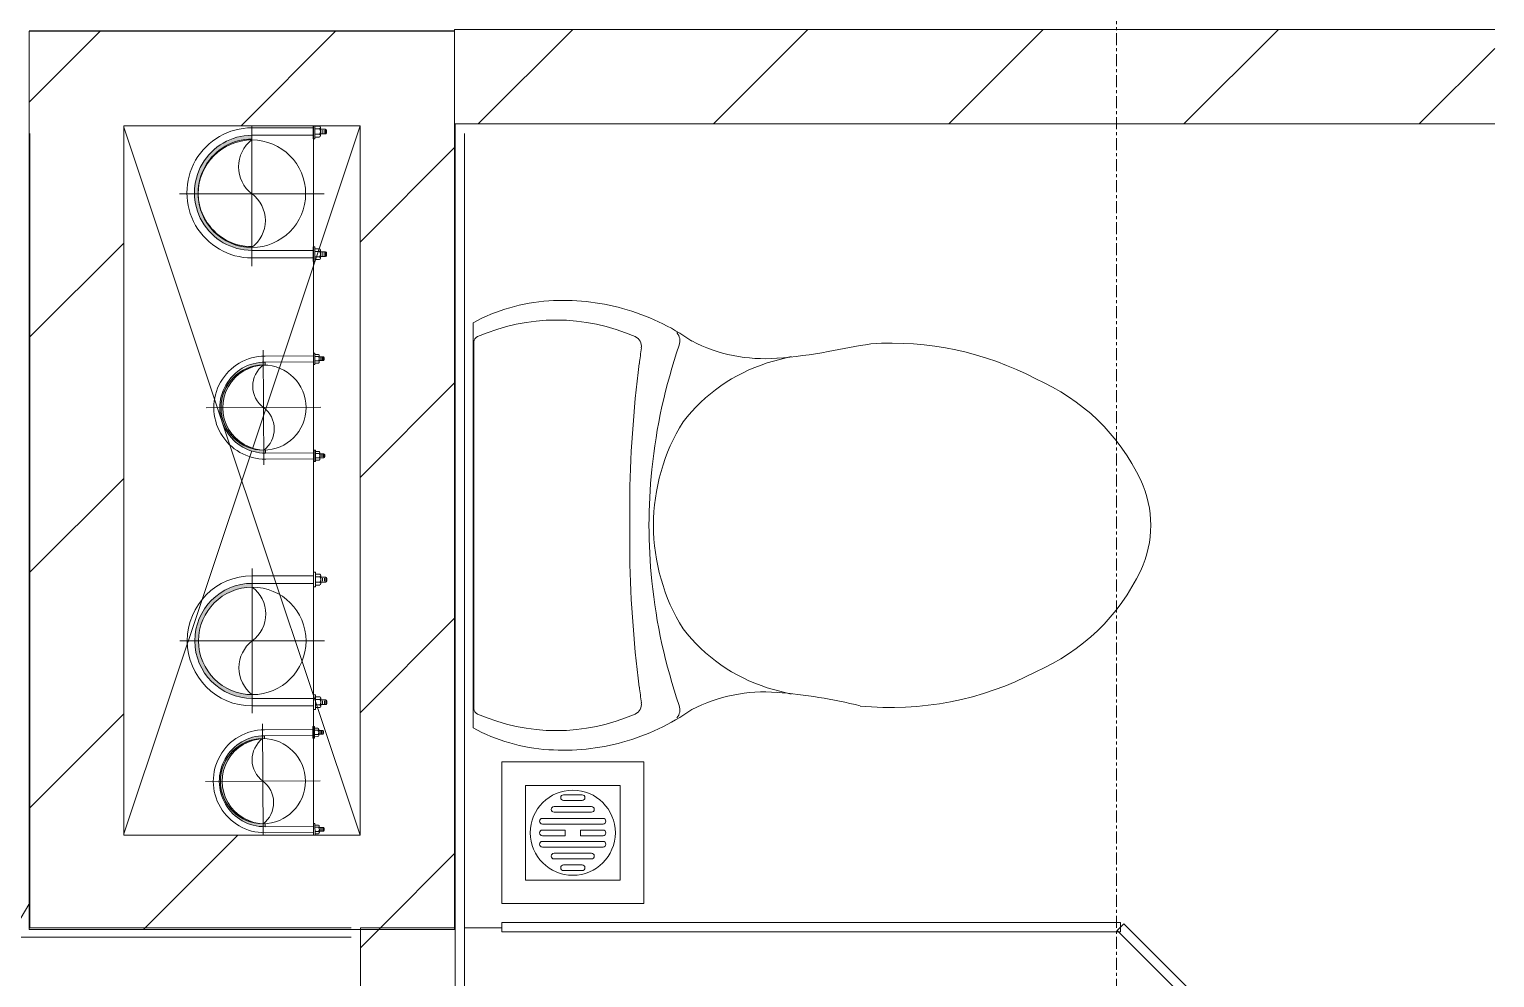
# Model space of a CAD drawing. Header units: millimetres. Extents: x 5359 to 218750, y -16347 to 109893.
# Drawn here: x 113802 to 115353, y 65834 to 66837 of the extents above; entities that cross this region are included whole.
import ezdxf

# ---------------------------------------------------------------- set-up
doc = ezdxf.new("R2010")
doc.units = ezdxf.units.MM
doc.linetypes.add('Grid Line', pattern=[22.225, 12.7, -3.175, 3.175, -3.175])
doc.linetypes.add('IMPORT-CENTER _3_', pattern=[10.16, 6.35, -1.27, 1.27, -1.27])
for name, color, linetype, lineweight in [('0-1', 7, 'Continuous', 5), ('0-2', 9, 'Continuous', 9), ('A-FLOR-1', 9, 'Continuous', 9), ('A-GLAZ-CURT-1', 9, 'Continuous', 9), ('A-WALL-1', 53, 'Continuous', 18), ('A-WALL-2', 9, 'Continuous', 9), ('A-WALL-3', 113, 'Continuous', 18), ('A-WALL-PATT-1', 10, 'Continuous', 9), ('A-WALL-PATT-3', 111, 'Continuous', 9), ('G-IMPT', 8, 'Continuous', 9), ('G-IMPT-1', 8, 'IMPORT-CENTER _3_', 9), ('I-WALL-1', 53, 'Continuous', 18), ('M-EQPM', 50, 'Continuous', 9), ('M-EQPM-1', 9, 'Continuous', 9), ('P-SANR-FIXT-1', 9, 'Continuous', 9), ('S-GRID-1', 1, 'Grid Line', 9)]:
    doc.layers.add(name, color=color, linetype=linetype, lineweight=lineweight)
pattern_1 = [(45, (0, 0), (-124.4508, 124.4508), [])]
pattern_2 = [(0, (0, 0), (894.08, 223.52), [73.762, -596.798, 73.762, -596.798, -3576.32]), (0, (0, 0), (894.08, 223.52), [-1341.12, 73.762, -1267.358, 73.762, -596.798, -1564.64]), (0, (0, 0), (894.08, 223.52), [-3352.8, 73.762, -373.278, 73.762, -1043.838]), (120, (335.28, 111.76), (-640.614, 662.536), [73.762, -596.798, 73.762, -4173.118]), (120, (335.28, 111.76), (-640.614, 662.536), [-744.322, -596.798, 73.762, -1267.358, -2235.2]), (120, (335.28, 111.76), (-640.614, 662.536), [-2682.24, 73.762, -596.798, 73.762, -1490.878]), (120, (335.28, 111.76), (-640.614, 662.536), [-3426.562, -373.278, 73.762, -1043.838]), (240, (447.04, 558.8), (-253.466, -886.056), [73.762, -596.798, 73.762, -4173.118]), (240, (447.04, 558.8), (-253.466, -886.056), [-744.322, -596.798, 73.762, -1267.358, -2235.2]), (240, (447.04, 558.8), (-253.466, -886.056), [-2682.24, 73.762, -596.798, 73.762, -1490.878]), (240, (447.04, 558.8), (-253.466, -886.056), [-3426.562, -373.278, 73.762, -1043.838])]

# ---------------------------------------------------------------- blocks, each defined once
blk = doc.blocks.new('NCV_TKTC_KET CAU_rvt-1-TKCS_MB ĐỊNH VỊ CỔNG-HÀNG RÀO')
at = {"layer": 'A-FLOR-1'}
blk.add_line((113802.1, 66835.3), (114252.1, 66835.3), dxfattribs=at)
blk = doc.blocks.new('TOILET - TOILET-348229-TKCS_MB ĐỊNH VỊ CỔNG-HÀNG RÀO')
at = {"layer": 'P-SANR-FIXT-1'}
for p, q in [((214.2, -19.1), (-214.2, -19.1)), ((194, -19.9), (-194, -19.9)), ((-171.7, -330.3), (-178.6, -355.5)), ((171.7, -330.3), (178.6, -355.5))]:
    blk.add_line(p, q, dxfattribs=at)
for centre, radius, start, end in [((-46.1, -111.1), 191.6, 151.2809, 176.4513), ((-9.8, -107.2), 207.3, 156.2862, 203.7138), ((-193.7, -26.4), 6.48, 92.3168, 156.2862), ((193.7, -26.4), 6.48, 23.7138, 87.6832), ((9.8, -107.2), 207.3, 336.2862, 23.7138), ((46.1, -111.1), 191.6, 3.5487, 28.7191), ((1.9, -114.1), 239.7, 176.4513, 195.2961), ((-1.9, -114.1), 239.7, 344.7039, 3.5487), ((-4, -115.7), 233.6, 195.2961, 215.2147), ((-14.3, -1400.4), 1215.6, 90.3974, 97.407), ((0, -3462.8), 3278, 89.6026, 90.3974), ((14.3, -1400.4), 1215.6, 82.593, 89.6026), ((4, -115.7), 233.6, 324.7853, 344.7039), ((-189.1, -185.5), 11.7, 205.4105, 277.5788), ((178.9, -2951.3), 2778.4, 97.2351, 97.5788), ((-178.9, -2951.3), 2778.4, 82.4212, 82.7649), ((189.1, -185.5), 11.7, 262.4212, 334.5895), ((0.6, -792.1), 586.9, 95.8322, 108.9927), ((0, -416), 206.1, 90, 122.0732), ((0, -786.7), 581.5, 84.1678, 95.8322), ((0, -416), 206.1, 57.9268, 90), ((-0.6, -792.1), 586.9, 71.0073, 84.1678), ((-195, -224.1), 13.8, 230.6724, 288.9927), ((-0.4, -384), 179.5, 127.4036, 162.5964), ((0.4, -384), 179.5, 17.4036, 52.5964), ((195, -224.1), 13.8, 251.0073, 309.3276), ((-343.5, -327.4), 167.3, 355.4559, 27.38), ((343.5, -327.4), 167.3, 152.62, 184.5441), ((-719.2, -297.5), 544.3, 346.0536, 355.4559), ((719.2, -297.5), 544.3, 184.5441, 190.2879), ((-1948.3, -805.1), 2171.2, 9.681, 10.8949), ((137.1, -461.2), 329.8, 174.3487, 207.6878), ((-137.1, -461.2), 329.8, 332.3122, 3.6835), ((45.1, -528.6), 217.6, 203.2216, 244.7718), ((-45.1, -528.6), 217.6, 295.2282, 336.7784), ((0, -624.4), 111.7, 244.7718, 295.2282)]:
    blk.add_arc(centre, radius, start, end, dxfattribs=at)
blk = doc.blocks.new('THU NUOC - THU NUOC-V24-TKCS_MB ĐỊNH VỊ CỔNG-HÀNG RÀO')
at = {"layer": 'M-EQPM-1'}
for p, q in [((-66.3, 70.6), (-66.3, -79.4)), ((83.7, 70.6), (-66.3, 70.6)), ((83.7, -79.4), (83.7, 70.6)), ((58.7, 45.6), (-41.3, 45.6)), ((-41.3, 45.6), (-41.3, -54.4)), ((-1.1, 35.6), (18.5, 35.6)), ((58.7, -54.4), (58.7, 45.6)), ((-11, 23.3), (28.5, 23.3)), ((28.5, 17.3), (-11, 17.3)), ((18.5, 29.6), (-1.1, 29.6)), ((-23.3, 10.8), (40.9, 10.8)), ((40.9, 4.8), (-23.3, 4.8)), ((-23.3, -1.2), (0.7, -1.2)), ((0.7, -7.2), (-23.3, -7.2)), ((-23.3, -13.6), (40.9, -13.6)), ((0.7, -1.2), (0.7, -7.2)), ((16.7, -1.2), (40.9, -1.2)), ((16.7, -7.2), (16.7, -1.2)), ((40.9, -7.2), (16.7, -7.2)), ((40.9, -19.6), (-23.3, -19.6)), ((-11, -26.1), (28.5, -26.1)), ((28.5, -32.1), (-11, -32.1)), ((-1.1, -38.5), (18.5, -38.5)), ((18.5, -44.5), (-1.1, -44.5)), ((-41.3, -54.4), (58.7, -54.4)), ((-66.3, -79.4), (83.7, -79.4))]:
    blk.add_line(p, q, dxfattribs=at)
for centre, radius, start, end in [((8.7, -4.4), 45, 0, 180), ((8.7, -4.4), 45, 0, 180), ((-1.1, 32.6), 3, 90, 270), ((18.5, 32.6), 3, 270, 90), ((-11, 20.3), 3, 90, 270), ((28.5, 20.3), 3, 270, 90), ((-23.3, 7.8), 3, 90, 270), ((40.9, 7.8), 3, 270, 90), ((8.7, -4.4), 45, 180, 360), ((8.7, -4.4), 45, 180, 360), ((-23.3, -4.2), 3, 90, 270), ((-23.3, -16.6), 3, 90, 270), ((40.9, -4.2), 3, 270, 90), ((40.9, -16.6), 3, 270, 90), ((-11, -29.1), 3, 90, 270), ((28.5, -29.1), 3, 270, 90), ((-1.1, -41.5), 3, 90, 270), ((18.5, -41.5), 3, 270, 90)]:
    blk.add_arc(centre, radius, start, end, dxfattribs=at)
blk = doc.blocks.new('System Panel - Glazed-579379-TKCS_MB ĐỊNH VỊ CỔNG-HÀNG RÀO')
at = {"layer": 'A-GLAZ-CURT-1'}
for p, q in [((350.6, 5), (-350.6, 5)), ((-350.6, 5), (-350.6, -5)), ((350.6, -5), (350.6, 5)), ((-350.6, -5), (350.6, -5))]:
    blk.add_line(p, q, dxfattribs=at)
blk = doc.blocks.new('System Panel - Glazed-840300-TKCS_MB ĐỊNH VỊ CỔNG-HÀNG RÀO')
at = {"layer": 'A-GLAZ-CURT-1'}
for p, q in [((327.4, 5), (-327.4, 5)), ((-327.4, 5), (-327.4, -5)), ((327.4, -5), (327.4, 5)), ((-327.4, -5), (327.4, -5))]:
    blk.add_line(p, q, dxfattribs=at)
blk = doc.blocks.new('NCV_TKTC_TANG 1_rvt-1-TKCS_MB ĐỊNH VỊ CỔNG-HÀNG RÀO')
at = {"layer": 'A-WALL-PATT-1'}
h = blk.add_hatch(dxfattribs=at)
h.set_pattern_fill('FP_2', color=256, style=0, pattern_type=2)
h.set_pattern_definition(pattern_1)
h.paths.add_polyline_path([(116152.6, 66736.9), (116252.6, 66736.9), (116252.6, 66836.9), (116152.6, 66836.9), (116152.6, 66786.9)])
h.paths.add_polyline_path([(115352.6, 66736.9), (115352.6, 66836.9), (114252.1, 66836.9), (114252.6, 66736.9), (114297.8, 66736.9)])
h = blk.add_hatch(dxfattribs=at)
h.set_pattern_fill('FP_4', color=256, style=0, pattern_type=2)
h.set_pattern_definition(pattern_2)
h.paths.add_polyline_path([(113802.6, 65886.9), (113802.1, 66726.9), (113792.6, 66726.9), (113792.6, 66511.7), (113802.1, 66510.8), (113802.1, 66113.9), (113792.6, 66113), (113792.6, 65886.9)])
h = blk.add_hatch(dxfattribs=at)
h.set_pattern_fill('FP_4', color=256, style=0, pattern_type=2)
h.set_pattern_definition(pattern_2)
h.paths.add_polyline_path([(114252.6, 64936.9), (114262.6, 64936.9), (114260.1, 65378.4), (114254.9, 65380.9), (114255, 65396.3), (114262.6, 65396.3), (114262.6, 66726.9), (114252.6, 66726.9), (114252.6, 65018.4)])
h = blk.add_hatch(dxfattribs=at)
h.set_pattern_fill('FP_2', color=256, style=0, pattern_type=2)
h.set_pattern_definition(pattern_1)
h.paths.add_polyline_path([(114252.6, 65036.9), (114252.6, 65886.9), (114152.6, 65886.9), (114152.6, 65036.9)])
at = {"layer": 'A-FLOR-1'}
for p, q in [((114252.6, 66736.9), (114252.6, 66726.9)), ((114262.6, 65886.9), (114302.1, 65886.9))]:
    blk.add_line(p, q, dxfattribs=at)
at = {"layer": 'A-WALL-1'}
for p, q in [((114252.1, 66836.9), (114252.1, 66736.9)), ((114252.1, 66736.9), (114252.6, 66736.9)), ((114152.6, 65886.9), (114152.6, 65036.9)), ((114252.6, 65886.9), (114152.6, 65886.9)), ((114252.6, 65036.9), (114252.6, 65886.9))]:
    blk.add_line(p, q, dxfattribs=at)
at = {"layer": 'A-WALL-2'}
for p, q in [((115352.6, 66836.9), (114252.1, 66836.9)), ((114252.6, 66736.9), (115352.6, 66736.9))]:
    blk.add_line(p, q, dxfattribs=at)
at = {"layer": 'I-WALL-1'}
for p, q in [((113802.6, 65886.9), (113802.6, 66726.9)), ((114252.6, 66726.9), (114252.6, 65036.9)), ((114262.6, 65396.3), (114262.6, 66726.9)), ((113792.6, 65876.9), (114142.6, 65876.9)), ((114142.6, 65886.9), (113802.6, 65886.9))]:
    blk.add_line(p, q, dxfattribs=at)
at = {"layer": 'A-GLAZ-CURT-1'}
for name, p, rotation in [('System Panel - Glazed-840300-TKCS_MB ĐỊNH VỊ CỔNG-HÀNG RÀO', (114629.4, 65887.4), 180), ('System Panel - Glazed-579379-TKCS_MB ĐỊNH VỊ CỔNG-HÀNG RÀO', (115204.7, 65639.5), 134.9999999999999)]:
    blk.add_blockref(name, p, dxfattribs=dict(at, rotation=rotation))
at = {"layer": 'M-EQPM-1', "rotation": 180}
blk.add_blockref('THU NUOC - THU NUOC-V24-TKCS_MB ĐỊNH VỊ CỔNG-HÀNG RÀO', (114385.9, 65982.9), dxfattribs=at)
at = {"layer": 'P-SANR-FIXT-1', "rotation": 89.99999999999868}
blk.add_blockref('TOILET - TOILET-348229-TKCS_MB ĐỊNH VỊ CỔNG-HÀNG RÀO', (114252.6, 66312.4), dxfattribs=at)
blk = doc.blocks.new('TKTC_XREF_251221_MB TANG 1 - TKTC_XREF_260130_MB TANG 1_dwg_CUM U_DN100-V202-TKCS_MB ĐỊNH VỊ CỔNG-HÀNG RÀO')
at = {"layer": 'G-IMPT'}
blk.add_hatch(color=256, dxfattribs=at).paths.add_polyline_path([(0, -61), (0, -57), (14.8, -55.1), (28.5, -49.4), (40.3, -40.3), (49.4, -28.5), (55.1, -14.8), (57, 0), (55.1, 14.8), (49.4, 28.5), (40.3, 40.3), (28.5, 49.4), (14.8, 55.1), (0, 57), (0, 61), (15.8, 58.9), (30.5, 52.8), (43.1, 43.1), (52.8, 30.5), (58.9, 15.8), (61, 0), (58.9, -15.8), (52.8, -30.5), (43.1, -43.1), (30.5, -52.8), (15.8, -58.9)])
for p, q in [((-79.1, 66.6), (-79.1, 63.4)), ((-76.6, 66.6), (-76.6, 63.4)), ((-74.6, 66.6), (-74.6, 63.4)), ((-72.7, 69.3), (-72.7, 60.7)), ((-66.9, 67.9), (-71.7, 67.9)), ((-66.9, 62.1), (-71.7, 62.1)), ((-65, 69), (0, 69)), ((-79.1, -63.4), (-79.1, -66.6)), ((-76.6, -63.4), (-76.6, -66.6)), ((-74.6, -63.4), (-74.6, -66.6)), ((-72.7, -60.7), (-72.7, -69.3)), ((-66.9, -62.1), (-71.7, -62.1)), ((-66.9, -67.9), (-71.7, -67.9)), ((-66.9, -72.7), (-66.9, -70.8)), ((-65, -69), (0, -69))]:
    blk.add_line(p, q, dxfattribs=at)
at = {"layer": 'G-IMPT', "flags": 128}
for points in [[(-72.7, 67.6), (-78.1, 67.6), (-78.1, 62.4), (-72.7, 62.4)], [(-71.7, 59.2), (-66.9, 59.2), (-66.9, 70.8), (-71.7, 70.8)], [(-66.9, 70.8), (-66.9, 72.7), (-65, 72.7), (-65, 57.3), (-66.9, 57.3), (-66.9, 59.2)], [(-65, 61), (0, 61), (0, 57)], [(-66.9, -59.2), (-66.9, -57.3), (-65, -57.3), (-65, -72.6)], [(-65, -61), (0, -61), (0, -57)], [(-72.7, -62.4), (-78.1, -62.4), (-78.1, -67.6), (-72.7, -67.6)], [(-71.7, -70.8), (-66.9, -70.8), (-66.9, -59.2), (-71.7, -59.2)]]:
    blk.add_lwpolyline(points, dxfattribs=at)
at = {"layer": 'G-IMPT'}
for centre, radius, start, end in [((-78.1, 66.6), 0.96, 90, 180), ((-78.1, 63.4), 0.96, 180, 270), ((-71.1, 69.3), 1.56, 112.6199, 247.3801), ((-67.9, 65), 4.8, 143.1301, 216.8699), ((-71.1, 60.7), 1.56, 112.6199, 247.3801), ((0, 0), 69, 270, 90), ((0, 0), 61, 270, 90), ((0, 0), 57, 270, 90), ((-78.1, -63.4), 0.96, 90, 180), ((-78.1, -66.6), 0.96, 180, 270), ((-71.1, -60.7), 1.56, 112.6199, 247.3801), ((-67.9, -65), 4.8, 143.1301, 216.8699), ((-71.1, -69.3), 1.56, 112.6199, 247.3801)]:
    blk.add_arc(centre, radius, start, end, dxfattribs=at)
blk = doc.blocks.new('TKTC_XREF_251221_MB TANG 1 - TKTC_XREF_260130_MB TANG 1_dwg_$cc-V203-TKCS_MB ĐỊNH VỊ CỔNG-HÀNG RÀO')
at = {"layer": 'G-IMPT'}
blk.add_circle((0, 0), 0.5, dxfattribs=at)
for centre, radius, start, end in [((0, 0), 0.5, 90, 270), ((0.188, 0.25), 0.313, 126.8699, 233.1301), ((-0.188, -0.25), 0.313, 306.8699, 53.1301)]:
    blk.add_arc(centre, radius, start, end, dxfattribs=at)
at = {"layer": 'G-IMPT-1'}
for p, q in [((0, -0.633), (0, 0.673)), ((-0.673, 0), (0.673, 0))]:
    blk.add_line(p, q, dxfattribs=at)
blk = doc.blocks.new('TKTC_XREF_251221_MB TANG 1 - TKTC_XREF_260130_MB TANG 1_dwg_$cc-4202122-TKCS_MB ĐỊNH VỊ CỔNG-HÀNG RÀO')
at = {"layer": 'G-IMPT'}
blk.add_circle((0, 0), 0.5, dxfattribs=at)
for centre, radius, start, end in [((0, 0), 0.5, 90, 270), ((0.188, 0.25), 0.313, 126.8699, 233.1301), ((-0.188, -0.25), 0.313, 306.8699, 53.1301)]:
    blk.add_arc(centre, radius, start, end, dxfattribs=at)
at = {"layer": 'G-IMPT-1'}
for p, q in [((0, -0.673), (0, 0.673)), ((-0.673, 0), (0.673, 0))]:
    blk.add_line(p, q, dxfattribs=at)
blk = doc.blocks.new('TKTC_XREF_251221_MB TANG 1 - TKTC_XREF_260130_MB TANG 1_dwg_CUM U_DN100-4202112-TKCS_MB ĐỊNH VỊ CỔNG-HÀNG RÀO')
at = {"layer": 'G-IMPT'}
blk.add_hatch(color=256, dxfattribs=at).paths.add_polyline_path([(0, 61), (0, 57), (14.8, 55.1), (28.5, 49.4), (40.3, 40.3), (49.4, 28.5), (55.1, 14.8), (57, 0), (55.1, -14.8), (49.4, -28.5), (40.3, -40.3), (28.5, -49.4), (14.8, -55.1), (0, -57), (0, -61), (15.8, -58.9), (30.5, -52.8), (43.1, -43.1), (52.8, -30.5), (58.9, -15.8), (61, 0), (58.9, 15.8), (52.8, 30.5), (43.1, 43.1), (30.5, 52.8), (15.8, 58.9)])
for p, q in [((-79.1, 66.6), (-79.1, 63.4)), ((-76.6, 66.6), (-76.6, 63.4)), ((-74.6, 66.6), (-74.6, 63.4)), ((-72.7, 69.3), (-72.7, 60.7)), ((-66.9, 67.9), (-71.7, 67.9)), ((-65, 69), (0, 69)), ((-66.9, 62.1), (-71.7, 62.1)), ((-72.7, -60.7), (-72.7, -69.3)), ((-66.9, -62.1), (-71.7, -62.1)), ((-79.1, -63.4), (-79.1, -66.6)), ((-76.6, -63.4), (-76.6, -66.6)), ((-74.6, -63.4), (-74.6, -66.6)), ((-66.9, -67.9), (-71.7, -67.9)), ((-65, -69), (0, -69))]:
    blk.add_line(p, q, dxfattribs=at)
at = {"layer": 'G-IMPT', "flags": 128}
for points in [[(-72.7, 67.6), (-78.1, 67.6), (-78.1, 62.4), (-72.7, 62.4)], [(-71.7, 59.2), (-66.9, 59.2), (-66.9, 70.8), (-71.7, 70.8)], [(-66.9, 70.8), (-66.9, 72.7), (-65, 72.7), (-65, 57.3), (-66.9, 57.3), (-66.9, 59.2)], [(-65, 61), (0, 61), (0, 57)], [(-71.7, -70.8), (-66.9, -70.8), (-66.9, -59.2), (-71.7, -59.2)], [(-66.9, -59.2), (-66.9, -57.3), (-65, -57.3), (-65, -72.7), (-66.9, -72.7), (-66.9, -70.8)], [(-65, -61), (0, -61), (0, -57)], [(-72.7, -62.4), (-78.1, -62.4), (-78.1, -67.6), (-72.7, -67.6)]]:
    blk.add_lwpolyline(points, dxfattribs=at)
at = {"layer": 'G-IMPT'}
for centre, radius, start, end in [((-78.1, 66.6), 0.96, 90, 180), ((-78.1, 63.4), 0.96, 180, 270), ((-71.1, 69.3), 1.56, 112.6199, 247.3801), ((-67.9, 65), 4.8, 143.1301, 216.8699), ((0, 0), 69, 270, 90), ((-71.1, 60.7), 1.56, 112.6199, 247.3801), ((0, 0), 61, 270, 90), ((0, 0), 57, 270, 90), ((-71.1, -60.7), 1.56, 112.6199, 247.3801), ((-67.9, -65), 4.8, 143.1301, 216.8699), ((-78.1, -63.4), 0.96, 90, 180), ((-78.1, -66.6), 0.96, 180, 270), ((-71.1, -69.3), 1.56, 112.6199, 247.3801)]:
    blk.add_arc(centre, radius, start, end, dxfattribs=at)
blk = doc.blocks.new('TKTC_XREF_251221_MB TANG 1 - TKTC_XREF_260130_MB TANG 1_dwg_CUM U_DN100-V204-TKCS_MB ĐỊNH VỊ CỔNG-HÀNG RÀO')
at = {"layer": 'G-IMPT'}
blk.add_hatch(color=256, dxfattribs=at).paths.add_polyline_path([(0, 61), (0, 57), (14.8, 55.1), (28.5, 49.4), (40.3, 40.3), (49.4, 28.5), (55.1, 14.8), (57, 0), (55.1, -14.8), (49.4, -28.5), (40.3, -40.3), (28.5, -49.4), (14.8, -55.1), (0, -57), (0, -61), (15.8, -58.9), (30.5, -52.8), (43.1, -43.1), (52.8, -30.5), (58.9, -15.8), (61, 0), (58.9, 15.8), (52.8, 30.5), (43.1, 43.1), (30.5, 52.8), (15.8, 58.9)])
for p, q in [((-79.1, 66.6), (-79.1, 63.4)), ((-76.6, 66.6), (-76.6, 63.4)), ((-74.6, 66.6), (-74.6, 63.4)), ((-72.7, 69.3), (-72.7, 60.7)), ((-66.9, 67.9), (-71.7, 67.9)), ((-65, 69), (0, 69)), ((-66.9, 62.1), (-71.7, 62.1)), ((-72.7, -60.7), (-72.7, -69.3)), ((-66.9, -62.1), (-71.7, -62.1)), ((-79.1, -63.4), (-79.1, -66.6)), ((-76.6, -63.4), (-76.6, -66.6)), ((-74.6, -63.4), (-74.6, -66.6)), ((-66.9, -67.9), (-71.7, -67.9)), ((-65, -69), (0, -69))]:
    blk.add_line(p, q, dxfattribs=at)
at = {"layer": 'G-IMPT', "flags": 128}
for points in [[(-72.7, 67.6), (-78.1, 67.6), (-78.1, 62.4), (-72.7, 62.4)], [(-71.7, 59.2), (-66.9, 59.2), (-66.9, 70.8), (-71.7, 70.8)], [(-66.9, 70.8), (-66.9, 72.7), (-65, 72.7), (-65, 57.3), (-66.9, 57.3), (-66.9, 59.2)], [(-65, 61), (0, 61), (0, 57)], [(-71.7, -70.8), (-66.9, -70.8), (-66.9, -59.2), (-71.7, -59.2)], [(-66.9, -59.2), (-66.9, -57.3), (-65, -57.3), (-65, -71)], [(-65, -61), (0, -61), (0, -57)], [(-72.7, -62.4), (-78.1, -62.4), (-78.1, -67.6), (-72.7, -67.6)]]:
    blk.add_lwpolyline(points, dxfattribs=at)
at = {"layer": 'G-IMPT'}
for centre, radius, start, end in [((-78.1, 66.6), 0.96, 90, 180), ((-78.1, 63.4), 0.96, 180, 270), ((-71.1, 69.3), 1.56, 112.6199, 247.3801), ((-67.9, 65), 4.8, 143.1301, 216.8699), ((0, 0), 69, 270, 90), ((-71.1, 60.7), 1.56, 112.6199, 247.3801), ((0, 0), 61, 270, 90), ((0, 0), 57, 270, 90), ((-71.1, -60.7), 1.56, 112.6199, 247.3801), ((-67.9, -65), 4.8, 143.1301, 216.8699), ((-78.1, -63.4), 0.96, 90, 180), ((-78.1, -66.6), 0.96, 180, 270), ((-71.1, -69.3), 1.56, 112.6199, 247.3801)]:
    blk.add_arc(centre, radius, start, end, dxfattribs=at)
blk = doc.blocks.new('TKTC_XREF_251221_MB TANG 1 - TKTC_XREF_260130_MB TANG 1_dwg_$cc-V205-TKCS_MB ĐỊNH VỊ CỔNG-HÀNG RÀO')
at = {"layer": 'G-IMPT'}
blk.add_circle((0, 0), 0.5, dxfattribs=at)
for centre, radius, start, end in [((0, 0), 0.5, 90, 270), ((0.188, 0.25), 0.313, 126.8699, 233.1301), ((-0.188, -0.25), 0.313, 306.8699, 53.1301)]:
    blk.add_arc(centre, radius, start, end, dxfattribs=at)
at = {"layer": 'G-IMPT-1'}
for p, q in [((0, -0.673), (0, 0.631)), ((-0.673, 0), (0.673, 0))]:
    blk.add_line(p, q, dxfattribs=at)
blk = doc.blocks.new('TKTC_XREF_251221_MB TANG 1 - TKTC_XREF_260130_MB TANG 1_dwg_CUM U_DN100-4202115-TKCS_MB ĐỊNH VỊ CỔNG-HÀNG RÀO')
at = {"layer": 'G-IMPT'}
blk.add_hatch(color=256, dxfattribs=at).paths.add_polyline_path([(0, -61), (0, -57), (14.8, -55.1), (28.5, -49.4), (40.3, -40.3), (49.4, -28.5), (55.1, -14.8), (57, 0), (55.1, 14.8), (49.4, 28.5), (40.3, 40.3), (28.5, 49.4), (14.8, 55.1), (0, 57), (0, 61), (15.8, 58.9), (37.7, 47.3), (43.1, 43.1), (52.8, 30.5), (58.9, 15.8), (61, 0), (58.9, -15.8), (52.8, -30.5), (43.1, -43.1), (30.5, -52.8), (15.8, -58.9)])
for p, q in [((-79.1, 66.6), (-79.1, 63.4)), ((-76.6, 66.6), (-76.6, 63.4)), ((-74.6, 66.6), (-74.6, 63.4)), ((-72.7, 69.3), (-72.7, 60.7)), ((-66.9, 67.9), (-71.7, 67.9)), ((-66.9, 62.1), (-71.7, 62.1)), ((-65, 69), (0, 69)), ((-79.1, -63.4), (-79.1, -66.6)), ((-76.6, -63.4), (-76.6, -66.6)), ((-74.6, -63.4), (-74.6, -66.6)), ((-72.7, -60.7), (-72.7, -69.3)), ((-66.9, -62.1), (-71.7, -62.1)), ((-66.9, -67.9), (-71.7, -67.9)), ((-65, -69), (0, -69))]:
    blk.add_line(p, q, dxfattribs=at)
at = {"layer": 'G-IMPT', "flags": 128}
for points in [[(-72.7, 67.6), (-78.1, 67.6), (-78.1, 62.4), (-72.7, 62.4)], [(-71.7, 59.2), (-66.9, 59.2), (-66.9, 70.8), (-71.7, 70.8)], [(-66.9, 70.8), (-66.9, 72.7), (-65, 72.7), (-65, 57.3), (-66.9, 57.3), (-66.9, 59.2)], [(-65, 61), (0, 61), (0, 57)], [(-66.9, -59.2), (-66.9, -57.3), (-65, -57.3), (-65, -72.7), (-66.9, -72.7), (-66.9, -70.8)], [(-65, -61), (0, -61), (0, -57)], [(-72.7, -62.4), (-78.1, -62.4), (-78.1, -67.6), (-72.7, -67.6)], [(-71.7, -70.8), (-66.9, -70.8), (-66.9, -59.2), (-71.7, -59.2)]]:
    blk.add_lwpolyline(points, dxfattribs=at)
at = {"layer": 'G-IMPT'}
for centre, radius, start, end in [((-78.1, 66.6), 0.96, 90, 180), ((-78.1, 63.4), 0.96, 180, 270), ((-71.1, 69.3), 1.56, 112.6199, 247.3801), ((-67.9, 65), 4.8, 143.1301, 216.8699), ((-71.1, 60.7), 1.56, 112.6199, 247.3801), ((0, 0), 69, 270, 90), ((0, 0), 61, 270, 90), ((0, 0), 57, 270, 90), ((-78.1, -63.4), 0.96, 90, 180), ((-78.1, -66.6), 0.96, 180, 270), ((-71.1, -60.7), 1.56, 112.6199, 247.3801), ((-67.9, -65), 4.8, 143.1301, 216.8699), ((-71.1, -69.3), 1.56, 112.6199, 247.3801)]:
    blk.add_arc(centre, radius, start, end, dxfattribs=at)
blk = doc.blocks.new('TKTC_XREF_251221_MB TANG 1 - TKTC_XREF_260130_MB TANG 1_dwg_$cc-4202118-TKCS_MB ĐỊNH VỊ CỔNG-HÀNG RÀO')
at = {"layer": 'G-IMPT'}
blk.add_circle((0, 0), 0.5, dxfattribs=at)
for centre, radius, start, end in [((0, 0), 0.5, 90, 270), ((0.188, 0.25), 0.313, 126.8699, 233.1301), ((-0.188, -0.25), 0.313, 306.8699, 53.1301)]:
    blk.add_arc(centre, radius, start, end, dxfattribs=at)
at = {"layer": 'G-IMPT-1'}
for p, q in [((0, -0.673), (0, 0.673)), ((-0.673, 0), (0.673, 0))]:
    blk.add_line(p, q, dxfattribs=at)
blk = doc.blocks.new('TKTC_XREF_251221_MB TANG 1 - TKTC_XREF_260130_MB TANG 1_dwg-4202109-TKCS_MB ĐỊNH VỊ CỔNG-HÀNG RÀO')
at = {"layer": 'G-IMPT'}
blk.add_line((-89048.8, -335361.8), (-89048.8, -334611.8), dxfattribs=at)
for name, p, xscale, yscale, zscale, rotation in [('TKTC_XREF_251221_MB TANG 1 - TKTC_XREF_260130_MB TANG 1_dwg_$cc-V205-TKCS_MB ĐỊNH VỊ CỔNG-HÀNG RÀO', (-89114, -334683.5), 113.7150000000091, 113.7150000000091, 113.7150000000091, 359.9990086636432), ('TKTC_XREF_251221_MB TANG 1 - TKTC_XREF_260130_MB TANG 1_dwg_CUM U_DN100-V204-TKCS_MB ĐỊNH VỊ CỔNG-HÀNG RÀO', (-89114, -334682.6), 0.9975000000000005, 0.9975000000000005, 0.9975000000000005, 180.000991338195), ('TKTC_XREF_251221_MB TANG 1 - TKTC_XREF_260130_MB TANG 1_dwg_$cc-4202118-TKCS_MB ĐỊNH VỊ CỔNG-HÀNG RÀO', (-89101.7, -334909.7), 90.00000000005107, 90.00000000005107, 90.00000000005107, 0.3740267799372842), ('TKTC_XREF_251221_MB TANG 1 - TKTC_XREF_260130_MB TANG 1_dwg_CUM U_DN100-4202112-TKCS_MB ĐỊNH VỊ CỔNG-HÀNG RÀO', (-89113.6, -335156.4), 0.9974999999999965, 0.9974999999999965, 0.9974999999999965, 180.0009913385626), ('TKTC_XREF_251221_MB TANG 1 - TKTC_XREF_260130_MB TANG 1_dwg_$cc-V203-TKCS_MB ĐỊNH VỊ CỔNG-HÀNG RÀO', (-89102.4, -335304.8), 90.00000000005107, 90.00000000005107, 90.00000000005107, 0.3740267799372842)]:
    blk.add_blockref(name, p, dxfattribs=dict(xscale=xscale, yscale=yscale, zscale=zscale, rotation=rotation))
at = {"extrusion": (0, 0, -1)}
for name, p, xscale, yscale, zscale, rotation in [('TKTC_XREF_251221_MB TANG 1 - TKTC_XREF_260130_MB TANG 1_dwg_CUM U_DN100-4202115-TKCS_MB ĐỊNH VỊ CỔNG-HÀNG RÀO', (89099.8, -334909.7), 0.7894736842105242, 0.7894736842105242, -0.7894736842105242, 359.6259732184666), ('TKTC_XREF_251221_MB TANG 1 - TKTC_XREF_260130_MB TANG 1_dwg_$cc-4202122-TKCS_MB ĐỊNH VỊ CỔNG-HÀNG RÀO', (89113.6, -335156.4), 113.7150000000092, 113.7150000000092, -113.7150000000092, 179.9990086636432), ('TKTC_XREF_251221_MB TANG 1 - TKTC_XREF_260130_MB TANG 1_dwg_CUM U_DN100-V202-TKCS_MB ĐỊNH VỊ CỔNG-HÀNG RÀO', (89100.4, -335304.8), 0.7894736842105242, 0.7894736842105242, -0.7894736842105242, 359.6259732184666)]:
    blk.add_blockref(name, p, dxfattribs=dict(at, xscale=xscale, yscale=yscale, zscale=zscale, rotation=rotation))
blk = doc.blocks.new('TKTC_XREF_251221_MB TANG 1 - TKTC_XREF_251221_MB TANG 1-2038492-TKCS_MB ĐỊNH VỊ CỔNG-HÀNG RÀO')
blk.add_blockref('TKTC_XREF_251221_MB TANG 1 - TKTC_XREF_260130_MB TANG 1_dwg-4202109-TKCS_MB ĐỊNH VỊ CỔNG-HÀNG RÀO', (169499.1, 384109.7))

msp = doc.modelspace()

# ---------------------------------------------------------------- hatches: boundary and pattern name
at = {"layer": 'A-WALL-PATT-3'}
h = msp.add_hatch(dxfattribs=at)
h.set_pattern_fill('FP_1', color=256, style=0, pattern_type=2)
h.set_pattern_definition(pattern_1)
h.paths.add_polyline_path([(113902.2, 66734.9), (114152.2, 66734.9), (114152.2, 66834.9), (113802.2, 66834.9), (113802.2, 66734.9)])
h = msp.add_hatch(dxfattribs=at)
h.set_pattern_fill('FP_1', color=256, style=0, pattern_type=2)
h.set_pattern_definition(pattern_1)
h.paths.add_polyline_path([(114152.2, 65884.9), (114252.2, 65884.9), (114252.2, 66834.9), (114152.2, 66834.9), (114152.2, 65984.9)])
h = msp.add_hatch(dxfattribs=at)
h.set_pattern_fill('FP_1', color=256, style=0, pattern_type=2)
h.set_pattern_definition(pattern_1)
h.paths.add_polyline_path([(113802.2, 65984.9), (113902.2, 65984.9), (113902.2, 66734.9), (113802.2, 66734.9), (113802.2, 66004.7)])
h = msp.add_hatch(dxfattribs=at)
h.set_pattern_fill('FP_1', color=256, style=0, pattern_type=2)
h.set_pattern_definition(pattern_1)
h.paths.add_polyline_path([(113802.2, 65884.9), (114152.2, 65884.9), (114152.2, 65984.9), (113802.2, 65984.9)])

# ---------------------------------------------------------------- linework, layer by layer
at = {"layer": '0-2'}
for p, q in [((114005.3, 66424.8), (113902.2, 66733.6)), ((114038.5, 66394.2), (114152.2, 66734.9)), ((114152.2, 65984.9), (114006, 66422.7)), ((113902.2, 65986.2), (114037.5, 66391.2))]:
    msp.add_line(p, q, dxfattribs=at)
at = {"layer": 'A-WALL-3'}
for p, q in [((114252.2, 66834.9), (113802.2, 66834.9)), ((113802.2, 66834.9), (113802.2, 65884.9)), ((114252.2, 65884.9), (114252.2, 66834.9)), ((113902.2, 66734.9), (114152.2, 66734.9)), ((113902.2, 65984.9), (113902.2, 66734.9)), ((114152.2, 66734.9), (114152.2, 65984.9)), ((114152.2, 65984.9), (113902.2, 65984.9)), ((113802.2, 65884.9), (114252.2, 65884.9))]:
    msp.add_line(p, q, dxfattribs=at)
at = {"layer": 'S-GRID-1'}
msp.add_line((114952.6, 13102.5), (114952.6, 80482.7), dxfattribs=at)

# ---------------------------------------------------------------- block references
at = {"layer": '0-1'}
for name in ['NCV_TKTC_KET CAU_rvt-1-TKCS_MB ĐỊNH VỊ CỔNG-HÀNG RÀO', 'NCV_TKTC_TANG 1_rvt-1-TKCS_MB ĐỊNH VỊ CỔNG-HÀNG RÀO']:
    msp.add_blockref(name, (0, 0), dxfattribs=at)
at = {"layer": 'M-EQPM'}
msp.add_blockref('TKTC_XREF_251221_MB TANG 1 - TKTC_XREF_251221_MB TANG 1-2038492-TKCS_MB ĐỊNH VỊ CỔNG-HÀNG RÀO', (33652.6, 17236.9), dxfattribs=at)

doc.saveas('drawing.dxf')
